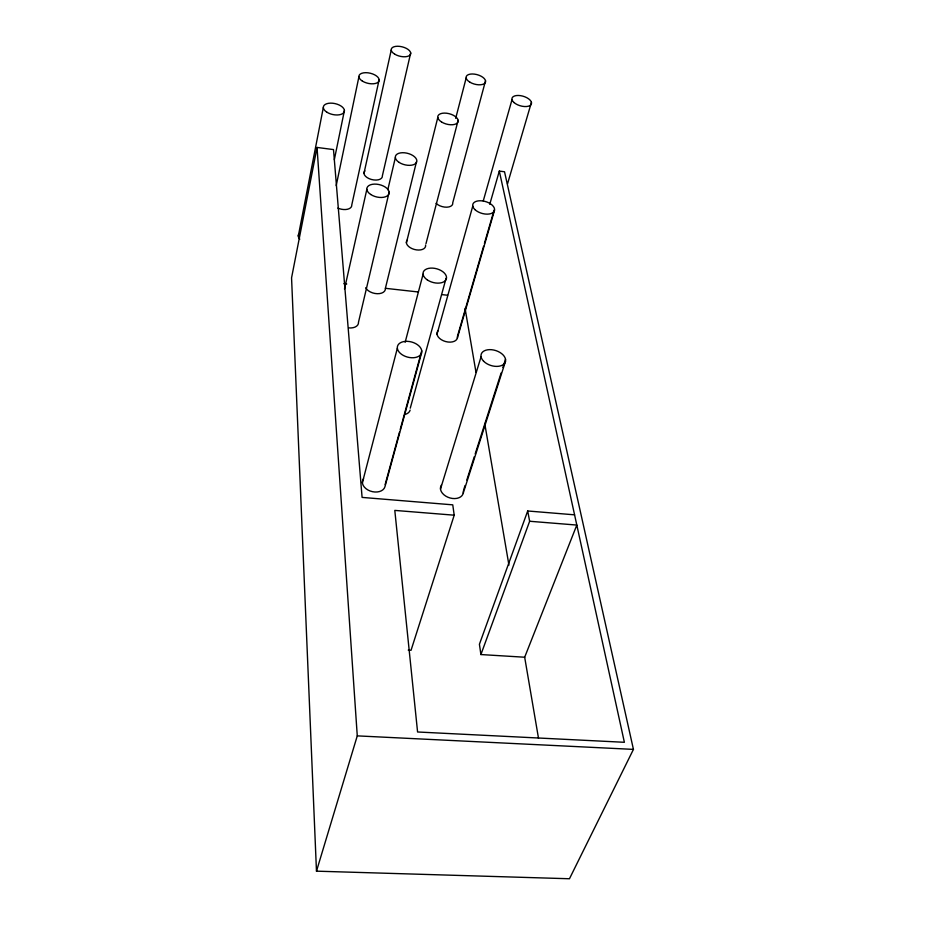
<?xml version="1.0" encoding="UTF-8"?>
<svg xmlns="http://www.w3.org/2000/svg" width="925" height="925" viewBox="0 0 925 925"><rect width="100%" height="100%" fill="white"/><g stroke="black" fill="none" stroke-linecap="round" stroke-linejoin="round"><path stroke-width="1.39" d="M298.301 236.037L323.311 107.601M408.226 650.102L411.047 650.275L454.21 515.19L452.753 504.842L362.091 497.407L333.497 149.584L317.044 147.445L291.56 277.858L316.477 871.165L569.465 878.75L633.44 749.389L504.53 171.773L499.315 171.09L489.764 204.298M334.341 159.655L344.424 110.457M336.203 185.636L358.912 76.81M379.146 79.642L351.778 204.945A9.736 5.481 12.7 0 1 347.43 209.27A9.736 5.481 12.7 0 1 337.856 208.09M363.953 173.426L391.229 50.089M344.482 289.074L366.843 189.359M410.7 52.91L382.383 175.762A9.412 5.145 13.4 0 1 371.376 179.462A9.412 5.145 13.4 0 1 364.913 170.917M387.818 189.718L395.357 157.608M389.147 192.146L358.495 322.189A10.649 6.602 13.1 0 1 348.598 327.889M365.699 287.756A10.314 6.198 13.7 0 0 377.284 293.711A10.314 6.198 13.7 0 0 385.39 288.311L416.47 161.782M406.387 242.847L437.791 117.521M455.69 118.342L466.154 78.001M362.38 482.711L397.345 348.239M425.962 243.738L458.153 120.296M405.162 342.25L423.072 274.228M485.533 80.752L452.753 202.714A9.447 5.215 15 0 1 446.856 207.188A9.447 5.215 15 0 1 436.08 203.327M385.124 484.619L399.473 432.172M400.224 429.42L421.742 350.748M421.603 352.818A12.499 7.828 15 0 1 401.704 354.437A12.499 7.828 15 0 1 405.335 341.371A12.499 7.828 15 0 1 421.603 352.818L384.95 486.723A11.586 8.059 14.7 0 1 370.104 490.99A11.586 8.059 14.7 0 1 363.571 478.699M410.261 408.179L446.093 278.275M437.005 334.168L472.779 206.067M483.266 200.922L512.022 99.634M483.613 246.212L457.436 336.33A10.51 6.475 15.9 0 1 445.596 341.545A10.51 6.475 15.9 0 1 437.883 330.93M484.422 243.437L494.089 210.16M457.366 338.041L494.482 210.426M507.513 183.902L531.436 102.351M316.477 871.165L357.27 735.872L317.044 147.445M440.485 489.094L481.081 356.703M463.737 489.649L465.055 485.521M466.813 480.029L474.294 456.696M475.172 453.955L501.119 372.96M502.876 367.468L505.512 359.235M463.24 493.164L505.512 361.34M574.575 514.832L527.701 510.982L479.416 644.263L480.908 654.553L524.672 657.224L576.818 525.065L529.643 521.261L480.908 654.553M357.27 735.872L633.44 749.389M454.21 515.19L394.802 510.403L417.58 731.987L624.375 742.289L499.315 171.09M343.915 283.697L346.748 284.01M385.39 288.311L417.892 291.93M441.919 294.613L447.573 295.237M527.701 510.982L529.643 521.261M465.055 308.337L475.982 372.278M484.723 423.43L508.935 565.129M524.672 657.224L538.512 738.289M410.122 410.11A11.204 7.354 15 0 1 405.566 414.273M463.298 491.013A11.759 8.082 17.6 0 1 450.105 497.997A11.759 8.082 17.6 0 1 441.445 485.024M299.781 239.205A10.094 5.874 11.9 0 1 298.555 234.522M425.604 245.125A9.863 5.677 14.6 0 1 414.319 249.438A9.863 5.677 14.6 0 1 407.278 240.049M427.35 279.94A12.025 7.076 15.2 0 0 446.393 278.772A12.025 7.076 15.2 0 0 430.599 268.111A12.025 7.076 15.2 0 0 427.35 279.94M483.532 361.12A12.661 7.839 17.3 0 0 504.68 363.213A12.661 7.839 17.3 0 0 491.695 349.719A12.661 7.839 17.3 0 0 483.532 361.12M474.93 209.605A11.239 6.174 15.9 0 0 493.73 211.883A11.239 6.174 15.9 0 0 482.283 200.887A11.239 6.174 15.9 0 0 474.93 209.605M370.694 194.47A11.389 6.313 13.5 0 0 388.974 193.799A11.389 6.313 13.5 0 0 374.324 184.11A11.389 6.313 13.5 0 0 370.694 194.47M399.161 162.43A10.996 5.897 14.1 0 0 416.689 161.944A10.996 5.897 14.1 0 0 402.41 152.718A10.996 5.897 14.1 0 0 399.161 162.43M326.791 112.145A10.753 5.585 12.5 0 0 344.204 111.902A10.753 5.585 12.5 0 0 330.607 103.138A10.753 5.585 12.5 0 0 326.791 112.145M362.369 81.088A10.348 5.18 13.2 0 0 378.984 80.995A10.348 5.18 13.2 0 0 365.745 72.682A10.348 5.18 13.2 0 0 362.369 81.088M394.663 54.136A9.99 4.845 13.8 0 0 410.584 54.17A9.99 4.845 13.8 0 0 397.658 46.25A9.99 4.845 13.8 0 0 394.663 54.136M469.831 82.152A10.025 4.914 15.2 0 0 485.509 82.071A10.025 4.914 15.2 0 0 472.201 73.977A10.025 4.914 15.2 0 0 469.831 82.152M514.034 102.559A10.106 4.995 16.1 0 0 530.834 104.872A10.106 4.995 16.1 0 0 520.324 95.622A10.106 4.995 16.1 0 0 514.034 102.559M441.56 121.996A10.487 5.377 14.8 0 0 458.083 121.718A10.487 5.377 14.8 0 0 444.278 113.093A10.487 5.377 14.8 0 0 441.56 121.996"/></g></svg>
